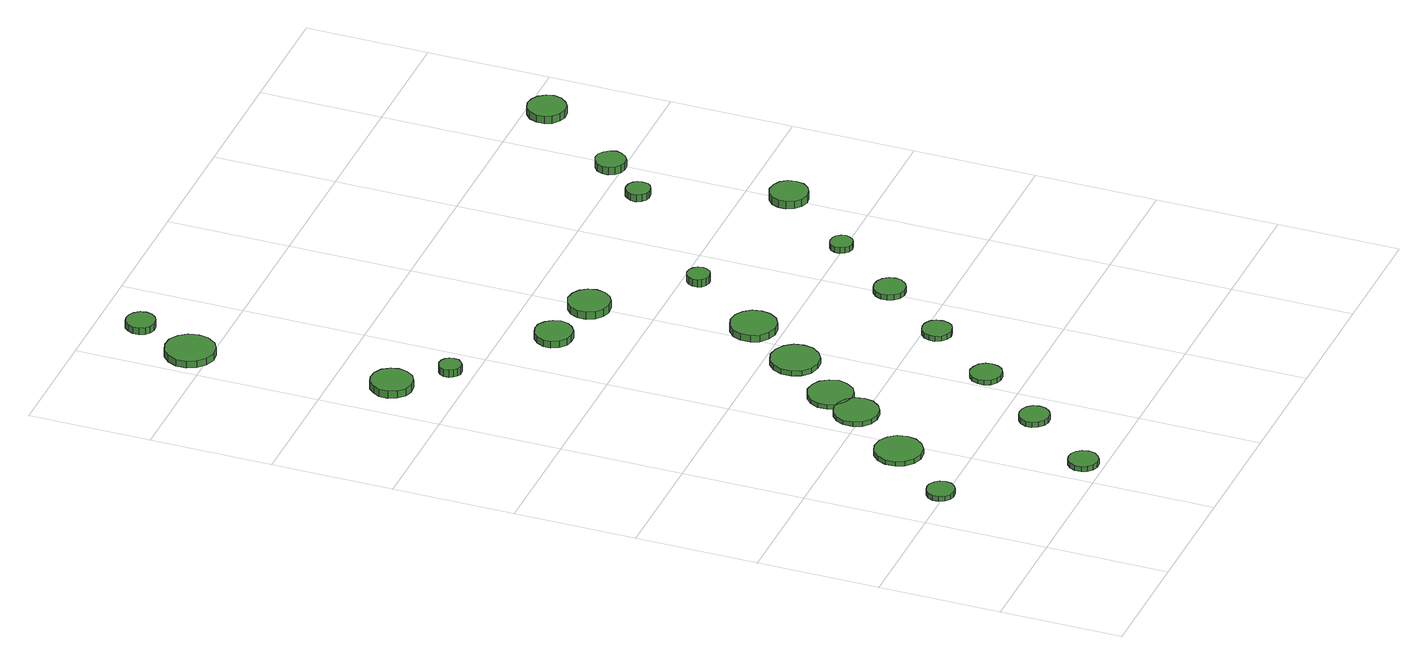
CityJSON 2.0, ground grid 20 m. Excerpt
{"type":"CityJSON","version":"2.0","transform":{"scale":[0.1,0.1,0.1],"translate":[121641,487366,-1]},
"CityObjects":{
"tree1":{"type":"SolitaryVegetationObject","attributes":{"function":"something"},"geometry":[{"type":"MultiSurface","lod":"1","boundaries":[[[0,1,2,3,4,5,6,7,8,9,10,11,12,13,14]],[[15,16,17,18,19,20,21,22,23,24,25,26,27,28,29]],[[0,29,28,1]],[[1,28,27,2]],[[2,27,26,3]],[[3,26,25,4]],[[4,25,24,5]],[[5,24,23,6]],[[6,23,22,7]],[[7,22,21,8]],[[8,21,20,9]],[[9,20,19,10]],[[10,19,18,11]],[[11,18,17,12]],[[12,17,16,13]],[[13,16,15,14]],[[14,15,29,0]]]}]},
"tree2":{"type":"SolitaryVegetationObject","attributes":{"function":"something"},"geometry":[{"type":"MultiSurface","lod":"1","boundaries":[[[30,31,32,33,34,35,36,37,38,39,40,41,42,43,44]],[[45,46,47,48,49,50,51,52,53,54,55,56,57,58,59]],[[30,59,58,31]],[[31,58,57,32]],[[32,57,56,33]],[[33,56,55,34]],[[34,55,54,35]],[[35,54,53,36]],[[36,53,52,37]],[[37,52,51,38]],[[38,51,50,39]],[[39,50,49,40]],[[40,49,48,41]],[[41,48,47,42]],[[42,47,46,43]],[[43,46,45,44]],[[44,45,59,30]]]}]},
"tree3":{"type":"SolitaryVegetationObject","attributes":{"function":"something"},"geometry":[{"type":"MultiSurface","lod":"1","boundaries":[[[60,61,62,63,64,65,66,67,68,69,70,71,72,73,74]],[[75,76,77,78,79,80,81,82,83,84,85,86,87,88,89]],[[60,89,88,61]],[[61,88,87,62]],[[62,87,86,63]],[[63,86,85,64]],[[64,85,84,65]],[[65,84,83,66]],[[66,83,82,67]],[[67,82,81,68]],[[68,81,80,69]],[[69,80,79,70]],[[70,79,78,71]],[[71,78,77,72]],[[72,77,76,73]],[[73,76,75,74]],[[74,75,89,60]]]}]},
"tree4":{"type":"SolitaryVegetationObject","attributes":{"function":"something"},"geometry":[{"type":"MultiSurface","lod":"1","boundaries":[[[90,91,92,93,94,95,96,97,98,99,100,101,102,103,104]],[[105,106,107,108,109,110,111,112,113,114,115,116,117,118,119]],[[90,119,118,91]],[[91,118,117,92]],[[92,117,116,93]],[[93,116,115,94]],[[94,115,114,95]],[[95,114,113,96]],[[96,113,112,97]],[[97,112,111,98]],[[98,111,110,99]],[[99,110,109,100]],[[100,109,108,101]],[[101,108,107,102]],[[102,107,106,103]],[[103,106,105,104]],[[104,105,119,90]]]}]},
"tree5":{"type":"SolitaryVegetationObject","attributes":{"function":"something"},"geometry":[{"type":"MultiSurface","lod":"1","boundaries":[[[120,121,122,123,124,125,126,127,128,129,130,131,132,133,134]],[[135,136,137,138,139,140,141,142,143,144,145,146,147,148,149]],[[120,149,148,121]],[[121,148,147,122]],[[122,147,146,123]],[[123,146,145,124]],[[124,145,144,125]],[[125,144,143,126]],[[126,143,142,127]],[[127,142,141,128]],[[128,141,140,129]],[[129,140,139,130]],[[130,139,138,131]],[[131,138,137,132]],[[132,137,136,133]],[[133,136,135,134]],[[134,135,149,120]]]}]},
"tree6":{"type":"SolitaryVegetationObject","attributes":{"function":"something"},"geometry":[{"type":"MultiSurface","lod":"1","boundaries":[[[150,151,152,153,154,155,156,157,158,159,160,161,162,163,164]],[[165,166,167,168,169,170,171,172,173,174,175,176,177,178,179]],[[150,179,178,151]],[[151,178,177,152]],[[152,177,176,153]],[[153,176,175,154]],[[154,175,174,155]],[[155,174,173,156]],[[156,173,172,157]],[[157,172,171,158]],[[158,171,170,159]],[[159,170,169,160]],[[160,169,168,161]],[[161,168,167,162]],[[162,167,166,163]],[[163,166,165,164]],[[164,165,179,150]]]}]},
"tree7":{"type":"SolitaryVegetationObject","attributes":{"function":"something"},"geometry":[{"type":"MultiSurface","lod":"1","boundaries":[[[180,181,182,183,184,185,186,187,188,189,190,191,192,193,194]],[[195,196,197,198,199,200,201,202,203,204,205,206,207,208,209]],[[180,209,208,181]],[[181,208,207,182]],[[182,207,206,183]],[[183,206,205,184]],[[184,205,204,185]],[[185,204,203,186]],[[186,203,202,187]],[[187,202,201,188]],[[188,201,200,189]],[[189,200,199,190]],[[190,199,198,191]],[[191,198,197,192]],[[192,197,196,193]],[[193,196,195,194]],[[194,195,209,180]]]}]},
"tree8":{"type":"SolitaryVegetationObject","attributes":{"function":"something"},"geometry":[{"type":"MultiSurface","lod":"1","boundaries":[[[210,211,212,213,214,215,216,217,218,219,220,221,222,223,224]],[[225,226,227,228,229,230,231,232,233,234,235,236,237,238,239]],[[210,239,238,211]],[[211,238,237,212]],[[212,237,236,213]],[[213,236,235,214]],[[214,235,234,215]],[[215,234,233,216]],[[216,233,232,217]],[[217,232,231,218]],[[218,231,230,219]],[[219,230,229,220]],[[220,229,228,221]],[[221,228,227,222]],[[222,227,226,223]],[[223,226,225,224]],[[224,225,239,210]]]}]},
"tree9":{"type":"SolitaryVegetationObject","attributes":{"function":"something"},"geometry":[{"type":"MultiSurface","lod":"1","boundaries":[[[240,241,242,243,244,245,246,247,248,249,250,251,252,253,254]],[[255,256,257,258,259,260,261,262,263,264,265,266,267,268,269]],[[240,269,268,241]],[[241,268,267,242]],[[242,267,266,243]],[[243,266,265,244]],[[244,265,264,245]],[[245,264,263,246]],[[246,263,262,247]],[[247,262,261,248]],[[248,261,260,249]],[[249,260,259,250]],[[250,259,258,251]],[[251,258,257,252]],[[252,257,256,253]],[[253,256,255,254]],[[254,255,269,240]]]}]},
"tree10":{"type":"SolitaryVegetationObject","attributes":{"function":"something"},"geometry":[{"type":"MultiSurface","lod":"1","boundaries":[[[270,271,272,273,274,275,276,277,278,279,280,281,282,283,284]],[[285,286,287,288,289,290,291,292,293,294,295,296,297,298,299]],[[270,299,298,271]],[[271,298,297,272]],[[272,297,296,273]],[[273,296,295,274]],[[274,295,294,275]],[[275,294,293,276]],[[276,293,292,277]],[[277,292,291,278]],[[278,291,290,279]],[[279,290,289,280]],[[280,289,288,281]],[[281,288,287,282]],[[282,287,286,283]],[[283,286,285,284]],[[284,285,299,270]]]}]},
"tree11":{"type":"SolitaryVegetationObject","attributes":{"function":"something"},"geometry":[{"type":"MultiSurface","lod":"1","boundaries":[[[300,301,302,303,304,305,306,307,308,309,310,311,312,313,314]],[[315,316,317,318,319,320,321,322,323,324,325,326,327,328,329]],[[300,329,328,301]],[[301,328,327,302]],[[302,327,326,303]],[[303,326,325,304]],[[304,325,324,305]],[[305,324,323,306]],[[306,323,322,307]],[[307,322,321,308]],[[308,321,320,309]],[[309,320,319,310]],[[310,319,318,311]],[[311,318,317,312]],[[312,317,316,313]],[[313,316,315,314]],[[314,315,329,300]]]}]},
"tree12":{"type":"SolitaryVegetationObject","attributes":{"function":"something"},"geometry":[{"type":"MultiSurface","lod":"1","boundaries":[[[330,331,332,333,334,335,336,337,338,339,340,341,342,343,344]],[[345,346,347,348,349,350,351,352,353,354,355,356,357,358,359]],[[330,359,358,331]],[[331,358,357,332]],[[332,357,356,333]],[[333,356,355,334]],[[334,355,354,335]],[[335,354,353,336]],[[336,353,352,337]],[[337,352,351,338]],[[338,351,350,339]],[[339,350,349,340]],[[340,349,348,341]],[[341,348,347,342]],[[342,347,346,343]],[[343,346,345,344]],[[344,345,359,330]]]}]},
"tree13":{"type":"SolitaryVegetationObject","attributes":{"function":"something"},"geometry":[{"type":"MultiSurface","lod":"1","boundaries":[[[360,361,362,363,364,365,366,367,368,369,370,371,372,373,374]],[[375,376,377,378,379,380,381,382,383,384,385,386,387,388,389]],[[360,389,388,361]],[[361,388,387,362]],[[362,387,386,363]],[[363,386,385,364]],[[364,385,384,365]],[[365,384,383,366]],[[366,383,382,367]],[[367,382,381,368]],[[368,381,380,369]],[[369,380,379,370]],[[370,379,378,371]],[[371,378,377,372]],[[372,377,376,373]],[[373,376,375,374]],[[374,375,389,360]]]}]},
"tree14":{"type":"SolitaryVegetationObject","attributes":{"function":"something"},"geometry":[{"type":"MultiSurface","lod":"1","boundaries":[[[390,391,392,393,394,395,396,397,398,399,400,401,402,403,404]],[[405,406,407,408,409,410,411,412,413,414,415,416,417,418,419]],[[390,419,418,391]],[[391,418,417,392]],[[392,417,416,393]],[[393,416,415,394]],[[394,415,414,395]],[[395,414,413,396]],[[396,413,412,397]],[[397,412,411,398]],[[398,411,410,399]],[[399,410,409,400]],[[400,409,408,401]],[[401,408,407,402]],[[402,407,406,403]],[[403,406,405,404]],[[404,405,419,390]]]}]},
"tree15":{"type":"SolitaryVegetationObject","attributes":{"function":"something"},"geometry":[{"type":"MultiSurface","lod":"1","boundaries":[[[420,421,422,423,424,425,426,427,428,429,430,431,432,433,434]],[[435,436,437,438,439,440,441,442,443,444,445,446,447,448,449]],[[420,449,448,421]],[[421,448,447,422]],[[422,447,446,423]],[[423,446,445,424]],[[424,445,444,425]],[[425,444,443,426]],[[426,443,442,427]],[[427,442,441,428]],[[428,441,440,429]],[[429,440,439,430]],[[430,439,438,431]],[[431,438,437,432]],[[432,437,436,433]],[[433,436,435,434]],[[434,435,449,420]]]}]},
"tree16":{"type":"SolitaryVegetationObject","attributes":{"function":"something"},"geometry":[{"type":"MultiSurface","lod":"1","boundaries":[[[450,451,452,453,454,455,456,457,458,459,460,461,462,463,464]],[[465,466,467,468,469,470,471,472,473,474,475,476,477,478,479]],[[450,479,478,451]],[[451,478,477,452]],[[452,477,476,453]],[[453,476,475,454]],[[454,475,474,455]],[[455,474,473,456]],[[456,473,472,457]],[[457,472,471,458]],[[458,471,470,459]],[[459,470,469,460]],[[460,469,468,461]],[[461,468,467,462]],[[462,467,466,463]],[[463,466,465,464]],[[464,465,479,450]]]}]},
"tree17":{"type":"SolitaryVegetationObject","attributes":{"function":"something"},"geometry":[{"type":"MultiSurface","lod":"1","boundaries":[[[480,481,482,483,484,485,486,487,488,489,490,491,492,493,494]],[[495,496,497,498,499,500,501,502,503,504,505,506,507,508,509]],[[480,509,508,481]],[[481,508,507,482]],[[482,507,506,483]],[[483,506,505,484]],[[484,505,504,485]],[[485,504,503,486]],[[486,503,502,487]],[[487,502,501,488]],[[488,501,500,489]],[[489,500,499,490]],[[490,499,498,491]],[[491,498,497,492]],[[492,497,496,493]],[[493,496,495,494]],[[494,495,509,480]]]}]},
"tree18":{"type":"SolitaryVegetationObject","attributes":{"function":"something"},"geometry":[{"type":"MultiSurface","lod":"1","boundaries":[[[510,511,512,513,514,515,516,517,518,519,520,521,522,523,524]],[[525,526,527,528,529,530,531,532,533,534,535,536,537,538,539]],[[510,539,538,511]],[[511,538,537,512]],[[512,537,536,513]],[[513,536,535,514]],[[514,535,534,515]],[[515,534,533,516]],[[516,533,532,517]],[[517,532,531,518]],[[518,531,530,519]],[[519,530,529,520]],[[520,529,528,521]],[[521,528,527,522]],[[522,527,526,523]],[[523,526,525,524]],[[524,525,539,510]]]}]},
"tree19":{"type":"SolitaryVegetationObject","attributes":{"function":"something"},"geometry":[{"type":"MultiSurface","lod":"1","boundaries":[[[540,541,542,543,544,545,546,547,548,549,550,551,552,553,554]],[[555,556,557,558,559,560,561,562,563,564,565,566,567,568,569]],[[540,569,568,541]],[[541,568,567,542]],[[542,567,566,543]],[[543,566,565,544]],[[544,565,564,545]],[[545,564,563,546]],[[546,563,562,547]],[[547,562,561,548]],[[548,561,560,549]],[[549,560,559,550]],[[550,559,558,551]],[[551,558,557,552]],[[552,557,556,553]],[[553,556,555,554]],[[554,555,569,540]]]}]},
"tree20":{"type":"SolitaryVegetationObject","attributes":{"function":"something"},"geometry":[{"type":"MultiSurface","lod":"1","boundaries":[[[570,571,572,573,574,575,576,577,578,579,580,581,582,583,584]],[[585,586,587,588,589,590,591,592,593,594,595,596,597,598,599]],[[570,599,598,571]],[[571,598,597,572]],[[572,597,596,573]],[[573,596,595,574]],[[574,595,594,575]],[[575,594,593,576]],[[576,593,592,577]],[[577,592,591,578]],[[578,591,590,579]],[[579,590,589,580]],[[580,589,588,581]],[[581,588,587,582]],[[582,587,586,583]],[[583,586,585,584]],[[584,585,599,570]]]}]},
"tree21":{"type":"SolitaryVegetationObject","attributes":{"function":"something"},"geometry":[{"type":"MultiSurface","lod":"1","boundaries":[[[600,601,602,603,604,605,606,607,608,609,610,611,612,613,614]],[[615,616,617,618,619,620,621,622,623,624,625,626,627,628,629]],[[600,629,628,601]],[[601,628,627,602]],[[602,627,626,603]],[[603,626,625,604]],[[604,625,624,605]],[[605,624,623,606]],[[606,623,622,607]],[[607,622,621,608]],[[608,621,620,609]],[[609,620,619,610]],[[610,619,618,611]],[[611,618,617,612]],[[612,617,616,613]],[[613,616,615,614]],[[614,615,629,600]]]}]},
"tree22":{"type":"SolitaryVegetationObject","attributes":{"function":"something"},"geometry":[{"type":"MultiSurface","lod":"1","boundaries":[[[630,631,632,633,634,635,636,637,638,639,640,641,642,643,644]],[[645,646,647,648,649,650,651,652,653,654,655,656,657,658,659]],[[630,659,658,631]],[[631,658,657,632]],[[632,657,656,633]],[[633,656,655,634]],[[634,655,654,635]],[[635,654,653,636]],[[636,653,652,637]],[[637,652,651,638]],[[638,651,650,639]],[[639,650,649,640]],[[640,649,648,641]],[[641,648,647,642]],[[642,647,646,643]],[[643,646,645,644]],[[644,645,659,630]]]}]},
"tree23":{"type":"SolitaryVegetationObject","attributes":{"function":"something"},"geometry":[{"type":"MultiSurface","lod":"1","boundaries":[[[660,661,662,663,664,665,666,667,668,669,670,671,672,673,674]],[[675,676,677,678,679,680,681,682,683,684,685,686,687,688,689]],[[660,689,688,661]],[[661,688,687,662]],[[662,687,686,663]],[[663,686,685,664]],[[664,685,684,665]],[[665,684,683,666]],[[666,683,682,667]],[[667,682,681,668]],[[668,681,680,669]],[[669,680,679,670]],[[670,679,678,671]],[[671,678,677,672]],[[672,677,676,673]],[[673,676,675,674]],[[674,675,689,660]]]}]}
},
"vertices":[
[110,208,18],[108,217,18],[102,224,18],[94,229,18],[85,230,18],[76,227,18],[69,221,18],[65,212,18],[65,203,18],[69,194,18],[76,188,18],[85,185,18],[94,186,18],[102,191,18],[108,198,18],[108,198,9],[102,191,9],[94,186,9],[85,185,9],[76,188,9],[69,194,9],[65,203,9],[65,212,9],[69,221,9],[76,227,9],[85,230,9],[94,229,9],[102,224,9],[108,217,9],[110,208,9],
[272,34,17],[270,44,17],[264,52,17],[256,57,17],[246,58,17],[236,55,17],[229,48,17],[225,39,17],[225,29,17],[229,20,17],[236,13,17],[246,10,17],[256,11,17],[264,16,17],[270,24,17],[270,24,8],[264,16,8],[256,11,8],[246,10,8],[236,13,8],[229,20,8],[225,29,8],[225,39,8],[229,48,8],[236,55,8],[246,58,8],[256,57,8],[264,52,8],[270,44,8],[272,34,8],
[211,309,18],[208,325,18],[198,338,18],[184,346,18],[168,348,18],[153,343,18],[141,332,18],[135,317,18],[135,301,18],[141,287,18],[153,276,18],[168,271,18],[184,272,18],[198,281,18],[208,294,18],[208,294,10],[198,281,10],[184,272,10],[168,271,10],[153,276,10],[141,287,10],[135,301,10],[135,317,10],[141,332,10],[153,343,10],[168,348,10],[184,346,10],[198,338,10],[208,325,10],[211,309,10],
[290,410,18],[287,425,18],[278,437,18],[265,444,18],[250,446,18],[236,441,18],[225,431,18],[219,418,18],[219,403,18],[225,389,18],[236,379,18],[250,374,18],[265,376,18],[278,383,18],[287,395,18],[287,395,10],[278,383,10],[265,376,10],[250,374,10],[236,379,10],[225,389,10],[219,403,10],[219,418,10],[225,431,10],[236,441,10],[250,446,10],[265,444,10],[278,437,10],[287,425,10],[290,410,10],
[365,150,18],[363,160,18],[357,168,18],[348,173,18],[338,174,18],[328,171,18],[321,165,18],[316,155,18],[316,145,18],[321,136,18],[328,129,18],[338,126,18],[348,127,18],[357,132,18],[363,140,18],[363,140,9],[357,132,9],[348,127,9],[338,126,9],[328,129,9],[321,136,9],[316,145,9],[316,155,9],[321,165,9],[328,171,9],[338,174,9],[348,173,9],[357,168,9],[363,160,9],[365,150,9],
[105,1106,25],[102,1119,25],[94,1131,25],[81,1138,25],[67,1139,25],[54,1135,25],[44,1125,25],[38,1113,25],[38,1099,25],[44,1086,25],[54,1076,25],[67,1072,25],[81,1073,25],[94,1080,25],[102,1092,25],[102,1092,12],[94,1080,12],[81,1073,12],[67,1072,12],[54,1076,12],[44,1086,12],[38,1099,12],[38,1113,12],[44,1125,12],[54,1135,12],[67,1139,12],[81,1138,12],[94,1131,12],[102,1119,12],[105,1106,12],
[325,465,18],[321,480,18],[312,493,18],[299,500,18],[284,502,18],[270,497,18],[258,487,18],[252,473,18],[252,458,18],[258,444,18],[270,434,18],[284,429,18],[299,431,18],[312,438,18],[321,451,18],[321,451,10],[312,438,10],[299,431,10],[284,429,10],[270,434,10],[258,444,10],[252,458,10],[252,473,10],[258,487,10],[270,497,10],[284,502,10],[299,500,10],[312,493,10],[321,480,10],[325,465,10],
[163,1037,25],[162,1045,25],[157,1051,25],[151,1054,25],[143,1055,25],[136,1053,25],[131,1048,25],[128,1041,25],[128,1033,25],[131,1027,25],[136,1022,25],[143,1019,25],[151,1020,25],[157,1024,25],[162,1030,25],[162,1030,12],[157,1024,12],[151,1020,12],[143,1019,12],[136,1022,12],[131,1027,12],[128,1033,12],[128,1041,12],[131,1048,12],[136,1053,12],[143,1055,12],[151,1054,12],[157,1051,12],[162,1045,12],[163,1037,12],
[87,1428,25],[84,1445,25],[74,1458,25],[60,1467,25],[43,1468,25],[27,1463,25],[15,1452,25],[8,1437,25],[8,1420,25],[15,1405,25],[27,1394,25],[43,1388,25],[60,1390,25],[74,1398,25],[84,1412,25],[84,1412,13],[74,1398,13],[60,1390,13],[43,1388,13],[27,1394,13],[15,1405,13],[8,1420,13],[8,1437,13],[15,1452,13],[27,1463,13],[43,1468,13],[60,1467,13],[74,1458,13],[84,1445,13],[87,1428,13],
[455,263,17],[453,273,17],[447,282,17],[437,287,17],[427,289,17],[417,285,17],[409,278,17],[405,268,17],[405,258,17],[409,248,17],[417,241,17],[427,238,17],[437,239,17],[447,244,17],[453,253,17],[453,253,9],[447,244,9],[437,239,9],[427,238,9],[417,241,9],[409,248,9],[405,258,9],[405,268,9],[409,278,9],[417,285,9],[427,289,9],[437,287,9],[447,282,9],[453,273,9],[455,263,9],
[401,552,18],[398,568,18],[388,581,18],[374,589,18],[358,591,18],[342,586,18],[330,575,18],[324,560,18],[324,544,18],[330,529,18],[342,518,18],[358,513,18],[374,514,18],[388,523,18],[398,536,18],[398,536,9],[388,523,9],[374,514,9],[358,513,9],[342,518,9],[330,529,9],[324,544,9],[324,560,9],[330,575,9],[342,586,9],[358,591,9],[374,589,9],[388,581,9],[398,568,9],[401,552,9],
[121,1528,24],[119,1538,24],[113,1546,24],[104,1551,24],[94,1552,24],[85,1549,24],[78,1542,24],[74,1533,24],[74,1523,24],[78,1514,24],[85,1508,24],[94,1505,24],[104,1506,24],[113,1511,24],[119,1519,24],[119,1519,12],[113,1511,12],[104,1506,12],[94,1505,12],[85,1508,12],[78,1514,12],[74,1523,12],[74,1533,12],[78,1542,12],[85,1549,12],[94,1552,12],[104,1551,12],[113,1546,12],[119,1538,12],[121,1528,12],
[326,924,23],[323,936,23],[315,946,23],[305,953,23],[292,954,23],[280,950,23],[271,942,23],[265,930,23],[265,917,23],[271,906,23],[280,897,23],[292,894,23],[305,895,23],[315,901,23],[323,911,23],[323,911,11],[315,901,11],[305,895,11],[292,894,11],[280,897,11],[271,906,11],[265,917,11],[265,930,11],[271,942,11],[280,950,11],[292,954,11],[305,953,11],[315,946,11],[323,936,11],[326,924,11],
[466,646,21],[463,661,21],[454,673,21],[441,681,21],[426,683,21],[411,678,21],[399,668,21],[393,654,21],[393,638,21],[399,624,21],[411,614,21],[426,609,21],[441,611,21],[454,618,21],[463,631,21],[463,631,9],[454,618,9],[441,611,9],[426,609,9],[411,614,9],[399,624,9],[393,638,9],[393,654,9],[399,668,9],[411,678,9],[426,683,9],[441,681,9],[454,673,9],[463,661,9],[466,646,9],
[543,378,18],[541,388,18],[536,396,18],[527,401,18],[517,402,18],[508,399,18],[500,392,18],[496,383,18],[496,373,18],[500,364,18],[508,358,18],[517,354,18],[527,356,18],[536,360,18],[541,368,18],[541,368,9],[536,360,9],[527,356,9],[517,354,9],[508,358,9],[500,364,9],[496,373,9],[496,383,9],[500,392,9],[508,399,9],[517,402,9],[527,401,9],[536,396,9],[541,388,9],[543,378,9],
[430,904,23],[427,918,23],[419,929,23],[407,936,23],[393,938,23],[380,933,23],[369,924,23],[363,911,23],[363,897,23],[369,884,23],[380,875,23],[393,871,23],[407,872,23],[419,879,23],[427,890,23],[427,890,10],[419,879,10],[407,872,10],[393,871,10],[380,875,10],[369,884,10],[363,897,10],[363,911,10],[369,924,10],[380,933,10],[393,938,10],[407,936,10],[419,929,10],[427,918,10],[430,904,10],
[634,490,17],[632,500,17],[625,509,17],[616,514,17],[605,515,17],[595,512,17],[587,505,17],[583,495,17],[583,485,17],[587,475,17],[595,468,17],[605,464,17],[616,466,17],[625,471,17],[632,480,17],[632,480,8],[625,471,8],[616,466,8],[605,464,8],[595,468,8],[587,475,8],[583,485,8],[583,495,8],[587,505,8],[595,512,8],[605,515,8],[616,514,8],[625,509,8],[632,500,8],[634,490,8],
[550,775,22],[548,783,22],[544,789,22],[537,793,22],[529,794,22],[522,791,22],[516,786,22],[513,779,22],[513,771,22],[516,764,22],[522,759,22],[529,757,22],[537,758,22],[544,762,22],[548,768,22],[548,768,9],[544,762,9],[537,758,9],[529,757,9],[522,759,9],[516,764,9],[513,771,9],[513,779,9],[516,786,9],[522,791,9],[529,794,9],[537,793,9],[544,789,9],[548,783,9],[550,775,9],
[721,605,18],[719,612,18],[714,619,18],[708,622,18],[700,623,18],[693,621,18],[687,616,18],[684,609,18],[684,601,18],[687,594,18],[693,589,18],[700,587,18],[708,588,18],[714,591,18],[719,598,18],[719,598,8],[714,591,8],[708,588,8],[700,587,8],[693,589,8],[687,594,8],[684,601,8],[684,609,8],[687,616,8],[693,621,8],[700,623,8],[708,622,8],[714,619,8],[719,612,8],[721,605,8],
[739,947,28],[738,955,28],[733,961,28],[726,965,28],[717,966,28],[710,964,28],[704,958,28],[700,951,28],[700,942,28],[704,935,28],[710,929,28],[717,927,28],[726,928,28],[733,932,28],[738,938,28],[738,938,16],[733,932,16],[726,928,16],[717,927,16],[710,929,16],[704,935,16],[700,942,16],[700,951,16],[704,958,16],[710,964,16],[717,966,16],[726,965,16],[733,961,16],[738,955,16],[739,947,16],
[831,729,24],[829,742,24],[821,752,24],[810,758,24],[797,760,24],[785,756,24],[775,747,24],[770,735,24],[770,723,24],[775,711,24],[785,702,24],[797,698,24],[810,700,24],[821,706,24],[829,716,24],[829,716,11],[821,706,11],[810,700,11],[797,698,11],[785,702,11],[775,711,11],[770,723,11],[770,735,11],[775,747,11],[785,756,11],[797,760,11],[810,758,11],[821,752,11],[829,742,11],[831,729,11],
[811,1017,26],[808,1027,26],[802,1035,26],[794,1041,26],[784,1042,26],[774,1038,26],[766,1032,26],[762,1022,26],[762,1012,26],[766,1003,26],[774,996,26],[784,993,26],[794,994,26],[802,999,26],[808,1007,26],[808,1007,13],[802,999,13],[794,994,13],[784,993,13],[774,996,13],[766,1003,13],[762,1012,13],[762,1022,13],[766,1032,13],[774,1038,13],[784,1042,13],[794,1041,13],[802,1035,13],[808,1027,13],[811,1017,13],
[935,1167,21],[932,1179,21],[924,1190,21],[913,1196,21],[900,1198,21],[888,1194,21],[878,1185,21],[873,1173,21],[873,1160,21],[878,1148,21],[888,1140,21],[900,1136,21],[913,1137,21],[924,1144,21],[932,1154,21],[932,1154,8],[924,1144,8],[913,1137,8],[900,1136,8],[888,1140,8],[878,1148,8],[873,1160,8],[873,1173,8],[878,1185,8],[888,1194,8],[900,1198,8],[913,1196,8],[924,1190,8],[932,1179,8],[935,1167,8]
]}
